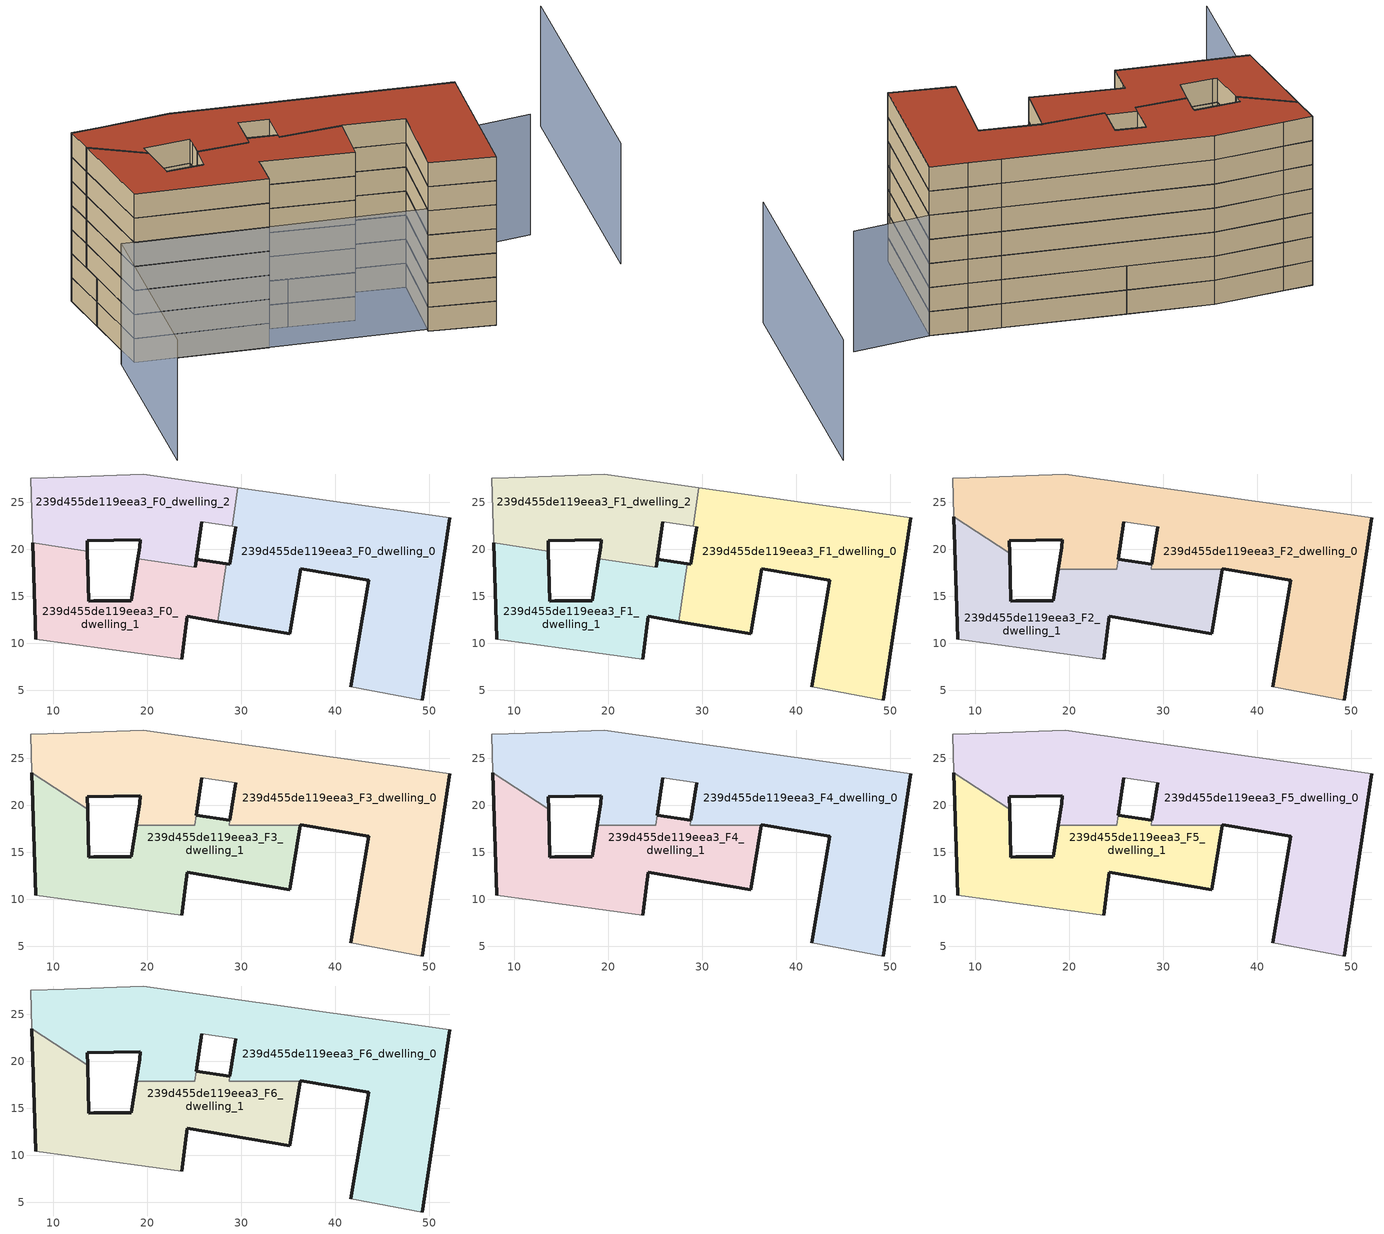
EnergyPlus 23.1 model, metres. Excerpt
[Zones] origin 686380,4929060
239d455de119eea3_F0_dwelling_0
 floor ground (EU_floor_Construction): 49.28,3.95 52.19,23.33 47.74,23.97 43.93,24.51 29.63,26.56 29.01,22.44 29.38,22.39 28.79,18.39 28.41,18.45 27.49,12.28 35.13,10.98 36.3,17.91 43.55,16.68 41.63,5.38 z0
 wall outside (EU_wall_Construction): 28.41,18.45 28.79,18.39 29.38,22.39 / 52.19,23.33 49.28,3.95 / 41.63,5.38 43.55,16.68 36.3,17.91 35.13,10.98 27.49,12.28 z0:3
 wall adiabatic (EU_wall_Construction): 29.38,22.39 29.01,22.44 / 29.63,26.56 43.93,24.51 47.74,23.97 52.19,23.33 / 49.28,3.95 41.63,5.38 z0:3
 wall to 239d455de119eea3_F0_dwelling_2 (EU_wall_Construction): 29.01,22.44 29.63,26.56 z0:3
 wall to 239d455de119eea3_F0_dwelling_1 (EU_wall_Construction): 27.49,12.28 28.41,18.45 z0:3
239d455de119eea3_F0_dwelling_1
 floor ground (EU_floor_Construction): 27.49,12.28 28.41,18.45 25.22,18.92 25.8,22.92 25.09,18.08 18.99,19 18.26,14.52 14.31,14.51 13.75,14.48 13.62,19.81 7.8,20.68 8.13,10.39 23.63,8.3 24.14,12.09 24.22,12.84 z0
 wall outside (EU_wall_Construction): 13.62,19.81 13.75,14.48 14.31,14.51 18.26,14.52 18.99,19 / 25.09,18.08 25.8,22.92 25.22,18.92 28.41,18.45 / 27.49,12.28 24.22,12.84 24.14,12.09 23.63,8.3 / 8.13,10.39 7.8,20.68 z0:3
 wall to 239d455de119eea3_F0_dwelling_2 (EU_wall_Construction): 18.99,19 25.09,18.08 / 7.8,20.68 13.62,19.81 z0:3
 wall adiabatic (EU_wall_Construction): 23.63,8.3 8.13,10.39 z0:3
239d455de119eea3_F0_dwelling_2
 floor ground (EU_floor_Construction): 29.01,22.44 29.63,26.56 19.57,28.01 11.16,27.68 7.58,27.57 7.8,20.68 13.62,19.81 13.59,20.88 19.23,21.02 19.19,20.21 18.99,19 25.09,18.08 25.79,22.92 z0
 wall outside (EU_wall_Construction): 25.79,22.92 25.09,18.08 / 18.99,19 19.19,20.21 19.23,21.02 13.59,20.88 13.62,19.81 z0:3
 wall adiabatic (EU_wall_Construction): 29.01,22.44 25.79,22.92 / 7.8,20.68 7.58,27.57 11.16,27.68 19.57,28.01 29.63,26.56 z0:3
239d455de119eea3_F1_dwelling_0
 floor to 239d455de119eea3_F0_dwelling_0 (EU_floor_Construction): 49.28,3.95 52.19,23.33 47.74,23.97 43.93,24.51 29.63,26.56 29.01,22.44 29.38,22.39 28.79,18.39 28.41,18.45 27.49,12.28 35.13,10.98 36.3,17.91 43.55,16.68 41.63,5.38 z3
 wall outside (EU_wall_Construction): 28.41,18.45 28.79,18.39 29.38,22.39 / 52.19,23.33 49.28,3.95 / 41.63,5.38 43.55,16.68 36.3,17.91 35.13,10.98 27.49,12.28 z3:6
 wall adiabatic (EU_wall_Construction): 29.38,22.39 29.01,22.44 / 29.63,26.56 43.93,24.51 47.74,23.97 52.19,23.33 / 49.28,3.95 41.63,5.38 z3:6
 wall to 239d455de119eea3_F1_dwelling_2 (EU_wall_Construction): 29.01,22.44 29.63,26.56 z3:6
 wall to 239d455de119eea3_F1_dwelling_1 (EU_wall_Construction): 27.49,12.28 28.41,18.45 z3:6
239d455de119eea3_F1_dwelling_1
 floor to 239d455de119eea3_F0_dwelling_1 (EU_floor_Construction): 27.49,12.28 28.41,18.45 25.22,18.92 25.8,22.92 25.09,18.08 18.99,19 18.26,14.52 14.31,14.51 13.75,14.48 13.62,19.81 7.8,20.68 8.13,10.39 23.63,8.3 24.14,12.09 24.22,12.84 z3
 wall outside (EU_wall_Construction): 13.62,19.81 13.75,14.48 14.31,14.51 18.26,14.52 18.99,19 / 25.09,18.08 25.8,22.92 25.22,18.92 28.41,18.45 / 27.49,12.28 24.22,12.84 24.14,12.09 23.63,8.3 / 8.13,10.39 7.8,20.68 z3:6
 wall to 239d455de119eea3_F1_dwelling_2 (EU_wall_Construction): 18.99,19 25.09,18.08 / 7.8,20.68 13.62,19.81 z3:6
 wall adiabatic (EU_wall_Construction): 23.63,8.3 8.13,10.39 z3:6
239d455de119eea3_F1_dwelling_2
 floor to 239d455de119eea3_F0_dwelling_2 (EU_floor_Construction): 29.01,22.44 29.63,26.56 19.57,28.01 11.16,27.68 7.58,27.57 7.8,20.68 13.62,19.81 13.59,20.88 19.23,21.02 19.19,20.21 18.99,19 25.09,18.08 25.79,22.92 z3
 wall outside (EU_wall_Construction): 25.79,22.92 25.09,18.08 / 18.99,19 19.19,20.21 19.23,21.02 13.59,20.88 13.62,19.81 z3:6
 wall adiabatic (EU_wall_Construction): 29.01,22.44 25.79,22.92 / 7.8,20.68 7.58,27.57 11.16,27.68 19.57,28.01 29.63,26.56 z3:6
239d455de119eea3_F2_dwelling_0
 floor to 239d455de119eea3_F1_dwelling_0 (EU_floor_Construction): 49.28,3.95 52.19,23.33 47.74,23.97 43.93,24.51 29.63,26.56 29.01,22.44 29.38,22.39 28.71,17.86 36.29,17.86 36.3,17.91 43.55,16.68 41.63,5.38 z6
 floor to 239d455de119eea3_F1_dwelling_2 (EU_floor_Construction): 29.01,22.44 29.63,26.56 19.57,28.01 11.16,27.68 7.58,27.57 7.71,23.46 13.17,19.88 13.62,19.81 13.59,20.88 19.23,21.02 19.19,20.21 18.99,19 25.09,18.08 25.79,22.92 z6
 floor to 239d455de119eea3_F1_dwelling_1 (EU_floor_Construction): 25.06,17.86 25.8,22.92 25.09,18.08 18.99,19 18.8,17.86 z6; 13.62,19.58 13.62,19.81 13.17,19.88 z6
 wall outside (EU_wall_Construction): 28.79,18.39 29.38,22.39 / 25.8,22.92 25.22,18.92 / 18.8,17.86 19.19,20.21 19.23,21.02 13.59,20.88 13.62,19.58 / 52.19,23.33 49.28,3.95 / 41.63,5.38 43.55,16.68 36.3,17.91 36.29,17.86 z6:9
 wall to 239d455de119eea3_F2_dwelling_1 (EU_wall_Construction): 36.29,17.86 28.71,17.86 28.79,18.39 / 25.22,18.92 25.06,17.86 18.8,17.86 / 13.62,19.58 7.71,23.46 z6:9
 wall adiabatic (EU_wall_Construction): 29.38,22.39 25.8,22.92 / 7.71,23.46 7.58,27.57 11.16,27.68 19.57,28.01 43.93,24.51 47.74,23.97 52.19,23.33 / 49.28,3.95 41.63,5.38 z6:9
239d455de119eea3_F2_dwelling_1
 floor to 239d455de119eea3_F1_dwelling_1 (EU_floor_Construction): 27.49,12.28 28.41,18.44 25.22,18.92 25.06,17.86 18.8,17.86 18.26,14.52 14.31,14.51 13.75,14.48 13.62,19.58 13.17,19.88 7.8,20.68 8.13,10.39 23.63,8.3 24.14,12.09 24.22,12.84 z6
 floor to 239d455de119eea3_F1_dwelling_0 (EU_floor_Construction): 35.13,10.98 36.29,17.86 28.71,17.86 28.79,18.39 28.41,18.44 27.49,12.28 z6
 floor to 239d455de119eea3_F1_dwelling_2 (EU_floor_Construction): 13.17,19.88 7.71,23.46 7.8,20.68 z6
 wall outside (EU_wall_Construction): 8.13,10.39 7.71,23.46 / 13.62,19.58 13.75,14.48 14.31,14.51 18.26,14.52 18.8,17.86 / 25.22,18.92 28.79,18.39 / 36.29,17.86 35.13,10.98 24.22,12.84 24.14,12.09 23.63,8.3 z6:9
 wall adiabatic (EU_wall_Construction): 23.63,8.3 8.13,10.39 z6:9
239d455de119eea3_F3_dwelling_0
 floor to 239d455de119eea3_F2_dwelling_0 (EU_floor_Construction): 49.28,3.95 52.19,23.33 47.74,23.97 43.93,24.51 19.57,28.01 11.16,27.68 7.58,27.57 7.71,23.46 13.62,19.58 13.59,20.88 19.23,21.02 19.19,20.21 18.8,17.86 25.06,17.86 25.8,22.92 29.38,22.39 28.71,17.86 36.29,17.86 36.3,17.91 43.55,16.68 41.63,5.38 z9
 wall outside (EU_wall_Construction): 28.79,18.39 29.38,22.39 / 25.8,22.92 25.22,18.92 / 18.8,17.86 19.19,20.21 19.23,21.02 13.59,20.88 13.62,19.58 / 52.19,23.33 49.28,3.95 / 41.63,5.38 43.55,16.68 36.3,17.91 36.29,17.86 z9:12
 wall to 239d455de119eea3_F3_dwelling_1 (EU_wall_Construction): 36.29,17.86 28.71,17.86 28.79,18.39 / 25.22,18.92 25.06,17.86 18.8,17.86 / 13.62,19.58 7.71,23.46 z9:12
 wall adiabatic (EU_wall_Construction): 29.38,22.39 25.8,22.92 / 7.71,23.46 7.58,27.57 11.16,27.68 19.57,28.01 43.93,24.51 47.74,23.97 52.19,23.33 / 49.28,3.95 41.63,5.38 z9:12
239d455de119eea3_F3_dwelling_1
 floor to 239d455de119eea3_F2_dwelling_1 (EU_floor_Construction): 35.13,10.98 36.29,17.86 28.71,17.86 28.79,18.39 25.22,18.92 25.06,17.86 18.8,17.86 18.26,14.52 14.31,14.51 13.75,14.48 13.62,19.58 7.71,23.46 8.13,10.39 23.63,8.3 24.14,12.09 24.22,12.84 z9
 wall outside (EU_wall_Construction): 8.13,10.39 7.71,23.46 / 13.62,19.58 13.75,14.48 14.31,14.51 18.26,14.52 18.8,17.86 / 25.22,18.92 28.79,18.39 / 36.29,17.86 35.13,10.98 24.22,12.84 24.14,12.09 23.63,8.3 z9:12
 wall adiabatic (EU_wall_Construction): 23.63,8.3 8.13,10.39 z9:12
239d455de119eea3_F4_dwelling_0
 floor to 239d455de119eea3_F3_dwelling_0 (EU_floor_Construction): 49.28,3.95 52.19,23.33 47.74,23.97 43.93,24.51 19.57,28.01 11.16,27.68 7.58,27.57 7.71,23.46 13.62,19.58 13.59,20.88 19.23,21.02 19.19,20.21 18.8,17.86 25.06,17.86 25.8,22.92 29.38,22.39 28.71,17.86 36.29,17.86 36.3,17.91 43.55,16.68 41.63,5.38 z12
 wall outside (EU_wall_Construction): 28.79,18.39 29.38,22.39 / 25.8,22.92 25.22,18.92 / 18.8,17.86 19.19,20.21 19.23,21.02 13.59,20.88 13.62,19.58 / 52.19,23.33 49.28,3.95 / 41.63,5.38 43.55,16.68 36.3,17.91 36.29,17.86 z12:15
 wall to 239d455de119eea3_F4_dwelling_1 (EU_wall_Construction): 36.29,17.86 28.71,17.86 28.79,18.39 / 25.22,18.92 25.06,17.86 18.8,17.86 / 13.62,19.58 7.71,23.46 z12:15
 wall adiabatic (EU_wall_Construction): 29.38,22.39 25.8,22.92 / 7.71,23.46 7.58,27.57 11.16,27.68 19.57,28.01 43.93,24.51 47.74,23.97 52.19,23.33 / 49.28,3.95 41.63,5.38 z12:15
239d455de119eea3_F4_dwelling_1
 floor to 239d455de119eea3_F3_dwelling_1 (EU_floor_Construction): 35.13,10.98 36.29,17.86 28.71,17.86 28.79,18.39 25.22,18.92 25.06,17.86 18.8,17.86 18.26,14.52 14.31,14.51 13.75,14.48 13.62,19.58 7.71,23.46 8.13,10.39 23.63,8.3 24.14,12.09 24.22,12.84 z12
 wall outside (EU_wall_Construction): 8.13,10.39 7.71,23.46 / 13.62,19.58 13.75,14.48 14.31,14.51 18.26,14.52 18.8,17.86 / 25.22,18.92 28.79,18.39 / 36.29,17.86 35.13,10.98 24.22,12.84 24.14,12.09 23.63,8.3 z12:15
 wall adiabatic (EU_wall_Construction): 23.63,8.3 8.13,10.39 z12:15
239d455de119eea3_F5_dwelling_0
 floor to 239d455de119eea3_F4_dwelling_0 (EU_floor_Construction): 49.28,3.95 52.19,23.33 47.74,23.97 43.93,24.51 19.57,28.01 11.16,27.68 7.58,27.57 7.71,23.46 13.62,19.58 13.59,20.88 19.23,21.02 19.19,20.21 18.8,17.86 25.06,17.86 25.8,22.92 29.38,22.39 28.71,17.86 36.29,17.86 36.3,17.91 43.55,16.68 41.63,5.38 z15
 wall outside (EU_wall_Construction): 28.79,18.39 29.38,22.39 / 25.8,22.92 25.22,18.92 / 18.8,17.86 19.19,20.21 19.23,21.02 13.59,20.88 13.62,19.58 / 52.19,23.33 49.28,3.95 / 41.63,5.38 43.55,16.68 36.3,17.91 36.29,17.86 z15:18
 wall to 239d455de119eea3_F5_dwelling_1 (EU_wall_Construction): 36.29,17.86 28.71,17.86 28.79,18.39 / 25.22,18.92 25.06,17.86 18.8,17.86 / 13.62,19.58 7.71,23.46 z15:18
 wall adiabatic (EU_wall_Construction): 29.38,22.39 25.8,22.92 / 7.71,23.46 7.58,27.57 11.16,27.68 19.57,28.01 43.93,24.51 47.74,23.97 52.19,23.33 / 49.28,3.95 41.63,5.38 z15:18
239d455de119eea3_F5_dwelling_1
 floor to 239d455de119eea3_F4_dwelling_1 (EU_floor_Construction): 35.13,10.98 36.29,17.86 28.71,17.86 28.79,18.39 25.22,18.92 25.06,17.86 18.8,17.86 18.26,14.52 14.31,14.51 13.75,14.48 13.62,19.58 7.71,23.46 8.13,10.39 23.63,8.3 24.14,12.09 24.22,12.84 z15
 wall outside (EU_wall_Construction): 8.13,10.39 7.71,23.46 / 13.62,19.58 13.75,14.48 14.31,14.51 18.26,14.52 18.8,17.86 / 25.22,18.92 28.79,18.39 / 36.29,17.86 35.13,10.98 24.22,12.84 24.14,12.09 23.63,8.3 z15:18
 wall adiabatic (EU_wall_Construction): 23.63,8.3 8.13,10.39 z15:18
239d455de119eea3_F6_dwelling_0
 floor to 239d455de119eea3_F5_dwelling_0 (EU_floor_Construction): 49.28,3.95 52.19,23.33 47.74,23.97 43.93,24.51 19.57,28.01 11.16,27.68 7.58,27.57 7.71,23.46 13.62,19.58 13.59,20.88 19.23,21.02 19.19,20.21 18.8,17.86 25.06,17.86 25.8,22.92 29.38,22.39 28.71,17.86 36.29,17.86 36.3,17.91 43.55,16.68 41.63,5.38 z18
 wall outside (EU_wall_Construction): 28.79,18.39 29.38,22.39 / 25.8,22.92 25.22,18.92 / 18.8,17.86 19.19,20.21 19.23,21.02 13.59,20.88 13.62,19.58 / 52.19,23.33 49.28,3.95 / 41.63,5.38 43.55,16.68 36.3,17.91 36.29,17.86 z18:21
 wall to 239d455de119eea3_F6_dwelling_1 (EU_wall_Construction): 36.29,17.86 28.71,17.86 28.79,18.39 / 25.22,18.92 25.06,17.86 18.8,17.86 / 13.62,19.58 7.71,23.46 z18:21
 wall adiabatic (EU_wall_Construction): 29.38,22.39 25.8,22.92 / 7.71,23.46 7.58,27.57 11.16,27.68 19.57,28.01 43.93,24.51 47.74,23.97 52.19,23.33 / 49.28,3.95 41.63,5.38 z18:21
 roof outside (EU_roof_Construction): 52.19,23.33 49.28,3.95 41.63,5.38 43.55,16.68 36.3,17.91 36.29,17.86 28.71,17.86 29.38,22.39 25.8,22.92 25.06,17.86 18.8,17.86 19.19,20.21 19.23,21.02 13.59,20.88 13.62,19.58 7.71,23.46 7.58,27.57 11.16,27.68 19.57,28.01 43.93,24.51 47.74,23.97 z21
239d455de119eea3_F6_dwelling_1
 floor to 239d455de119eea3_F5_dwelling_1 (EU_floor_Construction): 35.13,10.98 36.29,17.86 28.71,17.86 28.79,18.39 25.22,18.92 25.06,17.86 18.8,17.86 18.26,14.52 14.31,14.51 13.75,14.48 13.62,19.58 7.71,23.46 8.13,10.39 23.63,8.3 24.14,12.09 24.22,12.84 z18
 wall outside (EU_wall_Construction): 8.13,10.39 7.71,23.46 / 13.62,19.58 13.75,14.48 14.31,14.51 18.26,14.52 18.8,17.86 / 25.22,18.92 28.79,18.39 / 36.29,17.86 35.13,10.98 24.22,12.84 24.14,12.09 23.63,8.3 z18:21
 wall adiabatic (EU_wall_Construction): 23.63,8.3 8.13,10.39 z18:21
 roof outside (EU_roof_Construction): 36.29,17.86 35.13,10.98 24.22,12.84 24.14,12.09 23.63,8.3 8.13,10.39 7.71,23.46 13.62,19.58 13.75,14.48 14.31,14.51 18.26,14.52 18.8,17.86 25.06,17.86 25.22,18.92 28.79,18.39 28.71,17.86 z21
shading: 3.27,-14.33 6.63,10.59 / 6.63,10.59 49.4,4.82 / 68.08,13.22 73.03,48.97 / 61.49,23.88 8.07,20.71 z0:15
[Building]
EU S2 Campaign: North Axis=0; Terrain=City; Solar Distribution=FullExterior
[Site:Location]
Bologna: Latitude=44.5; Longitude=11.25; Time Zone=1; Elevation=37
[SizingPeriod:WeatherFileDays]
AnnualSizingPeriod: Begin Month=1; Begin Day of Month=1; End Month=12; End Day of Month=31; Day of Week for Start Day=Monday; Use Weather File Daylight Saving Period=No; Use Weather File Rain and Snow Indicators=No
[MATERIAL]
EU_InternalMass_Material: Roughness=MediumRough; Thickness=0.1; Conductivity=1; Density=1800; Specific Heat=900; Thermal Absorptance=0.9; Solar Absorptance=0.7; Visible Absorptance=0.7
[MATERIAL:NOMASS] Roughness=MediumRough; Thermal Absorptance=0.9; Solar Absorptance=0.7; Visible Absorptance=0.7
Name | Thermal Resistance
EU_wall_NoMass | 0.905828
EU_roof_NoMass | 0.37593
EU_floor_NoMass | 0.67114
[CONSTRUCTION]
EU_wall_Construction: EU_wall_NoMass
EU_roof_Construction: EU_roof_NoMass
EU_floor_Construction: EU_floor_NoMass
EU_InternalMass_Construction: EU_InternalMass_Material
[ZONE] Type=1; Multiplier=1; Ceiling Height=autocalculate; Floor Area=autocalculate; Part of Total Floor Area=Yes
Name | Volume
239d455de119eea3_F0_dwelling_0; 239d455de119eea3_F1_dwelling_0 | 952.371
239d455de119eea3_F2_dwelling_0; 239d455de119eea3_F3_dwelling_0; 239d455de119eea3_F4_dwelling_0; 239d455de119eea3_F5_dwelling_0; 239d455de119eea3_F6_dwelling_0 | 1262.82
239d455de119eea3_F0_dwelling_1 | 484.423
239d455de119eea3_F1_dwelling_1 | 484.392
239d455de119eea3_F2_dwelling_1; 239d455de119eea3_F3_dwelling_1; 239d455de119eea3_F4_dwelling_1; 239d455de119eea3_F5_dwelling_1; 239d455de119eea3_F6_dwelling_1 | 641.933
239d455de119eea3_F0_dwelling_2; 239d455de119eea3_F1_dwelling_2 | 467.892
[INTERNALMASS] Construction=EU_InternalMass_Construction
Name | Zone or ZoneList | Surface Area
239d455de119eea3_F0_dwelling_0_EU_InternalMass | 239d455de119eea3_F0_dwelling_0 | 317.458
239d455de119eea3_F0_dwelling_1_EU_InternalMass | 239d455de119eea3_F0_dwelling_1 | 161.489
239d455de119eea3_F0_dwelling_2_EU_InternalMass | 239d455de119eea3_F0_dwelling_2 | 155.965
239d455de119eea3_F1_dwelling_0_EU_InternalMass | 239d455de119eea3_F1_dwelling_0 | 317.458
239d455de119eea3_F1_dwelling_1_EU_InternalMass | 239d455de119eea3_F1_dwelling_1 | 161.489
239d455de119eea3_F1_dwelling_2_EU_InternalMass | 239d455de119eea3_F1_dwelling_2 | 155.965
239d455de119eea3_F2_dwelling_0_EU_InternalMass | 239d455de119eea3_F2_dwelling_0 | 420.941
239d455de119eea3_F2_dwelling_1_EU_InternalMass | 239d455de119eea3_F2_dwelling_1 | 213.978
239d455de119eea3_F3_dwelling_0_EU_InternalMass | 239d455de119eea3_F3_dwelling_0 | 420.941
239d455de119eea3_F3_dwelling_1_EU_InternalMass | 239d455de119eea3_F3_dwelling_1 | 213.978
239d455de119eea3_F4_dwelling_0_EU_InternalMass | 239d455de119eea3_F4_dwelling_0 | 420.941
239d455de119eea3_F4_dwelling_1_EU_InternalMass | 239d455de119eea3_F4_dwelling_1 | 213.978
239d455de119eea3_F5_dwelling_0_EU_InternalMass | 239d455de119eea3_F5_dwelling_0 | 420.941
239d455de119eea3_F5_dwelling_1_EU_InternalMass | 239d455de119eea3_F5_dwelling_1 | 213.978
239d455de119eea3_F6_dwelling_0_EU_InternalMass | 239d455de119eea3_F6_dwelling_0 | 420.941
239d455de119eea3_F6_dwelling_1_EU_InternalMass | 239d455de119eea3_F6_dwelling_1 | 213.978
[OTHEREQUIPMENT] Fuel Type=Electricity; Design Level Calculation Method=Watts/Area; Power per Zone Floor Area=1; Fraction Latent=0; Fraction Radiant=0; Fraction Lost=0; Carbon Dioxide Generation Rate=0; EndUse Subcategory=EU_Step8_InternalGains
Name | Zone or ZoneList or Space or SpaceList | Schedule
EU_Step8_InternalGain_239d455de119eea3_F0_dwelling_0_f000 | 239d455de119eea3_F0_dwelling_0 | EU_Step8_GainSchedule_239d455de119eea3_F0_dwelling_0_f000
EU_Step8_InternalGain_239d455de119eea3_F0_dwelling_1_f000 | 239d455de119eea3_F0_dwelling_1 | EU_Step8_GainSchedule_239d455de119eea3_F0_dwelling_1_f000
EU_Step8_InternalGain_239d455de119eea3_F0_dwelling_2_f000 | 239d455de119eea3_F0_dwelling_2 | EU_Step8_GainSchedule_239d455de119eea3_F0_dwelling_2_f000
EU_Step8_InternalGain_239d455de119eea3_F1_dwelling_0_f000 | 239d455de119eea3_F1_dwelling_0 | EU_Step8_GainSchedule_239d455de119eea3_F1_dwelling_0_f000
EU_Step8_InternalGain_239d455de119eea3_F1_dwelling_1_f000 | 239d455de119eea3_F1_dwelling_1 | EU_Step8_GainSchedule_239d455de119eea3_F1_dwelling_1_f000
EU_Step8_InternalGain_239d455de119eea3_F1_dwelling_2_f000 | 239d455de119eea3_F1_dwelling_2 | EU_Step8_GainSchedule_239d455de119eea3_F1_dwelling_2_f000
EU_Step8_InternalGain_239d455de119eea3_F2_dwelling_0_f000 | 239d455de119eea3_F2_dwelling_0 | EU_Step8_GainSchedule_239d455de119eea3_F2_dwelling_0_f000
EU_Step8_InternalGain_239d455de119eea3_F2_dwelling_1_f000 | 239d455de119eea3_F2_dwelling_1 | EU_Step8_GainSchedule_239d455de119eea3_F2_dwelling_1_f000
EU_Step8_InternalGain_239d455de119eea3_F3_dwelling_0_f000 | 239d455de119eea3_F3_dwelling_0 | EU_Step8_GainSchedule_239d455de119eea3_F3_dwelling_0_f000
EU_Step8_InternalGain_239d455de119eea3_F3_dwelling_1_f000 | 239d455de119eea3_F3_dwelling_1 | EU_Step8_GainSchedule_239d455de119eea3_F3_dwelling_1_f000
EU_Step8_InternalGain_239d455de119eea3_F4_dwelling_0_f000 | 239d455de119eea3_F4_dwelling_0 | EU_Step8_GainSchedule_239d455de119eea3_F4_dwelling_0_f000
EU_Step8_InternalGain_239d455de119eea3_F4_dwelling_1_f000 | 239d455de119eea3_F4_dwelling_1 | EU_Step8_GainSchedule_239d455de119eea3_F4_dwelling_1_f000
EU_Step8_InternalGain_239d455de119eea3_F5_dwelling_0_f000 | 239d455de119eea3_F5_dwelling_0 | EU_Step8_GainSchedule_239d455de119eea3_F5_dwelling_0_f000
EU_Step8_InternalGain_239d455de119eea3_F5_dwelling_1_f000 | 239d455de119eea3_F5_dwelling_1 | EU_Step8_GainSchedule_239d455de119eea3_F5_dwelling_1_f000
EU_Step8_InternalGain_239d455de119eea3_F6_dwelling_0_f000 | 239d455de119eea3_F6_dwelling_0 | EU_Step8_GainSchedule_239d455de119eea3_F6_dwelling_0_f000
EU_Step8_InternalGain_239d455de119eea3_F6_dwelling_1_f000 | 239d455de119eea3_F6_dwelling_1 | EU_Step8_GainSchedule_239d455de119eea3_F6_dwelling_1_f000
[ZONEVENTILATION:DESIGNFLOWRATE] Schedule=EU_AlwaysOn; Design Flow Rate Calculation Method=AirChanges/Hour; Air Changes per Hour=0.73129; Ventilation Type=Natural; Fan Pressure Rise=0; Fan Total Efficiency=1; Constant Term Coefficient=1; Temperature Term Coefficient=0; Velocity Term Coefficient=0; Velocity Squared Term Coefficient=0; Minimum Indoor Temperature=-100; Maximum Indoor Temperature=100; Delta Temperature=-100; Minimum Outdoor Temperature=-100; Maximum Outdoor Temperature=100; Maximum Wind Speed=40
Name | Zone or ZoneList or Space or SpaceList
EU_ConstantAir_239d455de119eea3_F0_dwelling_0 | 239d455de119eea3_F0_dwelling_0
EU_ConstantAir_239d455de119eea3_F0_dwelling_1 | 239d455de119eea3_F0_dwelling_1
EU_ConstantAir_239d455de119eea3_F0_dwelling_2 | 239d455de119eea3_F0_dwelling_2
EU_ConstantAir_239d455de119eea3_F1_dwelling_0 | 239d455de119eea3_F1_dwelling_0
EU_ConstantAir_239d455de119eea3_F1_dwelling_1 | 239d455de119eea3_F1_dwelling_1
EU_ConstantAir_239d455de119eea3_F1_dwelling_2 | 239d455de119eea3_F1_dwelling_2
EU_ConstantAir_239d455de119eea3_F2_dwelling_0 | 239d455de119eea3_F2_dwelling_0
EU_ConstantAir_239d455de119eea3_F2_dwelling_1 | 239d455de119eea3_F2_dwelling_1
EU_ConstantAir_239d455de119eea3_F3_dwelling_0 | 239d455de119eea3_F3_dwelling_0
EU_ConstantAir_239d455de119eea3_F3_dwelling_1 | 239d455de119eea3_F3_dwelling_1
EU_ConstantAir_239d455de119eea3_F4_dwelling_0 | 239d455de119eea3_F4_dwelling_0
EU_ConstantAir_239d455de119eea3_F4_dwelling_1 | 239d455de119eea3_F4_dwelling_1
EU_ConstantAir_239d455de119eea3_F5_dwelling_0 | 239d455de119eea3_F5_dwelling_0
EU_ConstantAir_239d455de119eea3_F5_dwelling_1 | 239d455de119eea3_F5_dwelling_1
EU_ConstantAir_239d455de119eea3_F6_dwelling_0 | 239d455de119eea3_F6_dwelling_0
EU_ConstantAir_239d455de119eea3_F6_dwelling_1 | 239d455de119eea3_F6_dwelling_1
[HVACTEMPLATE:THERMOSTAT] Constant Heating Setpoint=20; Constant Cooling Setpoint=50
EU_HeatOnly_239d455de119eea3_F0_dwelling_0; EU_HeatOnly_239d455de119eea3_F0_dwelling_1; EU_HeatOnly_239d455de119eea3_F0_dwelling_2; EU_HeatOnly_239d455de119eea3_F1_dwelling_0; EU_HeatOnly_239d455de119eea3_F1_dwelling_1; EU_HeatOnly_239d455de119eea3_F1_dwelling_2; EU_HeatOnly_239d455de119eea3_F2_dwelling_0; EU_HeatOnly_239d455de119eea3_F2_dwelling_1; EU_HeatOnly_239d455de119eea3_F3_dwelling_0; EU_HeatOnly_239d455de119eea3_F3_dwelling_1; EU_HeatOnly_239d455de119eea3_F4_dwelling_0; EU_HeatOnly_239d455de119eea3_F4_dwelling_1; EU_HeatOnly_239d455de119eea3_F5_dwelling_0; EU_HeatOnly_239d455de119eea3_F5_dwelling_1; EU_HeatOnly_239d455de119eea3_F6_dwelling_0; EU_HeatOnly_239d455de119eea3_F6_dwelling_1
[HVACTEMPLATE:ZONE:IDEALLOADSAIRSYSTEM] System Availability Schedule=EU_AlwaysOn; Maximum Heating Supply Air Temperature=50; Minimum Cooling Supply Air Temperature=13; Maximum Heating Supply Air Humidity Ratio=0.0156; Minimum Cooling Supply Air Humidity Ratio=0.0077; Heating Limit=NoLimit; Cooling Limit=NoLimit; Heating Availability Schedule=EU_AlwaysOn; Cooling Availability Schedule=EU_CoolingOff; Dehumidification Control Type=ConstantSensibleHeatRatio; Cooling Sensible Heat Ratio=0.7; Dehumidification Setpoint=60; Humidification Control Type=None; Humidification Setpoint=30; Outdoor Air Method=None; Outdoor Air Flow Rate per Person=0.00944; Outdoor Air Flow Rate per Zone Floor Area=0; Outdoor Air Flow Rate per Zone=0; Demand Controlled Ventilation Type=None; Outdoor Air Economizer Type=NoEconomizer; Heat Recovery Type=None; Sensible Heat Recovery Effectiveness=0.7; Latent Heat Recovery Effectiveness=0.65
Name | Template Thermostat
239d455de119eea3_F0_dwelling_0 | EU_HeatOnly_239d455de119eea3_F0_dwelling_0
239d455de119eea3_F0_dwelling_1 | EU_HeatOnly_239d455de119eea3_F0_dwelling_1
239d455de119eea3_F0_dwelling_2 | EU_HeatOnly_239d455de119eea3_F0_dwelling_2
239d455de119eea3_F1_dwelling_0 | EU_HeatOnly_239d455de119eea3_F1_dwelling_0
239d455de119eea3_F1_dwelling_1 | EU_HeatOnly_239d455de119eea3_F1_dwelling_1
239d455de119eea3_F1_dwelling_2 | EU_HeatOnly_239d455de119eea3_F1_dwelling_2
239d455de119eea3_F2_dwelling_0 | EU_HeatOnly_239d455de119eea3_F2_dwelling_0
239d455de119eea3_F2_dwelling_1 | EU_HeatOnly_239d455de119eea3_F2_dwelling_1
239d455de119eea3_F3_dwelling_0 | EU_HeatOnly_239d455de119eea3_F3_dwelling_0
239d455de119eea3_F3_dwelling_1 | EU_HeatOnly_239d455de119eea3_F3_dwelling_1
239d455de119eea3_F4_dwelling_0 | EU_HeatOnly_239d455de119eea3_F4_dwelling_0
239d455de119eea3_F4_dwelling_1 | EU_HeatOnly_239d455de119eea3_F4_dwelling_1
239d455de119eea3_F5_dwelling_0 | EU_HeatOnly_239d455de119eea3_F5_dwelling_0
239d455de119eea3_F5_dwelling_1 | EU_HeatOnly_239d455de119eea3_F5_dwelling_1
239d455de119eea3_F6_dwelling_0 | EU_HeatOnly_239d455de119eea3_F6_dwelling_0
239d455de119eea3_F6_dwelling_1 | EU_HeatOnly_239d455de119eea3_F6_dwelling_1
[SIZING:ZONE] Zone Cooling Design Supply Air Temperature Input Method=SupplyAirTemperature; Zone Cooling Design Supply Air Temperature=13; Zone Heating Design Supply Air Temperature Input Method=SupplyAirTemperature; Zone Heating Design Supply Air Temperature=50; Zone Cooling Design Supply Air Humidity Ratio=0.008; Zone Heating Design Supply Air Humidity Ratio=0.008; Cooling Design Air Flow Method=DesignDay; Cooling Design Air Flow Rate=0; Cooling Minimum Air Flow per Zone Floor Area=0.000762; Cooling Minimum Air Flow=0; Cooling Minimum Air Flow Fraction=0.2; Heating Design Air Flow Method=DesignDay; Heating Design Air Flow Rate=0; Heating Maximum Air Flow per Zone Floor Area=0.002032; Heating Maximum Air Flow=0.141576; Heating Maximum Air Flow Fraction=0.3; Account for Dedicated Outdoor Air System=No; Dedicated Outdoor Air System Control Strategy=NeutralSupplyAir; Dedicated Outdoor Air Low Setpoint Temperature for Design=autosize; Dedicated Outdoor Air High Setpoint Temperature for Design=autosize; Zone Load Sizing Method=Sensible Load Only No Latent Load; Zone Latent Cooling Design Supply Air Humidity Ratio Input Method=HumidityRatioDifference; Zone Cooling Design Supply Air Humidity Ratio Difference=0.005; Zone Latent Heating Design Supply Air Humidity Ratio Input Method=HumidityRatioDifference; Zone Humidification Design Supply Air Humidity Ratio Difference=0.005
239d455de119eea3_F0_dwelling_0; 239d455de119eea3_F0_dwelling_1; 239d455de119eea3_F0_dwelling_2; 239d455de119eea3_F1_dwelling_0; 239d455de119eea3_F1_dwelling_1; 239d455de119eea3_F1_dwelling_2; 239d455de119eea3_F2_dwelling_0; 239d455de119eea3_F2_dwelling_1; 239d455de119eea3_F3_dwelling_0; 239d455de119eea3_F3_dwelling_1; 239d455de119eea3_F4_dwelling_0; 239d455de119eea3_F4_dwelling_1; 239d455de119eea3_F5_dwelling_0; 239d455de119eea3_F5_dwelling_1; 239d455de119eea3_F6_dwelling_0; 239d455de119eea3_F6_dwelling_1
[SCHEDULE:CONSTANT]
Name | Hourly Value
EU_AlwaysOn | 1
EU_CoolingOff | 0
[SCHEDULE:FILE] Column Number=1; Rows to Skip at Top=0; Number of Hours of Data=8760; Column Separator=Comma; Interpolate to Timestep=No; Minutes per Item=60; Adjust Schedule for Daylight Savings=Yes
Name | File
EU_Step8_GainSchedule_239d455de119eea3_F0_dwelling_0_f000 | ../../schedules/239d455de119eea3/239d455de119eea3_F0_dwelling_0_f000_gain.csv
EU_Step8_GainSchedule_239d455de119eea3_F0_dwelling_1_f000 | ../../schedules/239d455de119eea3/239d455de119eea3_F0_dwelling_1_f000_gain.csv
EU_Step8_GainSchedule_239d455de119eea3_F0_dwelling_2_f000 | ../../schedules/239d455de119eea3/239d455de119eea3_F0_dwelling_2_f000_gain.csv
EU_Step8_GainSchedule_239d455de119eea3_F1_dwelling_0_f000 | ../../schedules/239d455de119eea3/239d455de119eea3_F1_dwelling_0_f000_gain.csv
EU_Step8_GainSchedule_239d455de119eea3_F1_dwelling_1_f000 | ../../schedules/239d455de119eea3/239d455de119eea3_F1_dwelling_1_f000_gain.csv
EU_Step8_GainSchedule_239d455de119eea3_F1_dwelling_2_f000 | ../../schedules/239d455de119eea3/239d455de119eea3_F1_dwelling_2_f000_gain.csv
EU_Step8_GainSchedule_239d455de119eea3_F2_dwelling_0_f000 | ../../schedules/239d455de119eea3/239d455de119eea3_F2_dwelling_0_f000_gain.csv
EU_Step8_GainSchedule_239d455de119eea3_F2_dwelling_1_f000 | ../../schedules/239d455de119eea3/239d455de119eea3_F2_dwelling_1_f000_gain.csv
EU_Step8_GainSchedule_239d455de119eea3_F3_dwelling_0_f000 | ../../schedules/239d455de119eea3/239d455de119eea3_F3_dwelling_0_f000_gain.csv
EU_Step8_GainSchedule_239d455de119eea3_F3_dwelling_1_f000 | ../../schedules/239d455de119eea3/239d455de119eea3_F3_dwelling_1_f000_gain.csv
EU_Step8_GainSchedule_239d455de119eea3_F4_dwelling_0_f000 | ../../schedules/239d455de119eea3/239d455de119eea3_F4_dwelling_0_f000_gain.csv
EU_Step8_GainSchedule_239d455de119eea3_F4_dwelling_1_f000 | ../../schedules/239d455de119eea3/239d455de119eea3_F4_dwelling_1_f000_gain.csv
EU_Step8_GainSchedule_239d455de119eea3_F5_dwelling_0_f000 | ../../schedules/239d455de119eea3/239d455de119eea3_F5_dwelling_0_f000_gain.csv
EU_Step8_GainSchedule_239d455de119eea3_F5_dwelling_1_f000 | ../../schedules/239d455de119eea3/239d455de119eea3_F5_dwelling_1_f000_gain.csv
EU_Step8_GainSchedule_239d455de119eea3_F6_dwelling_0_f000 | ../../schedules/239d455de119eea3/239d455de119eea3_F6_dwelling_0_f000_gain.csv
EU_Step8_GainSchedule_239d455de119eea3_F6_dwelling_1_f000 | ../../schedules/239d455de119eea3/239d455de119eea3_F6_dwelling_1_f000_gain.csv
